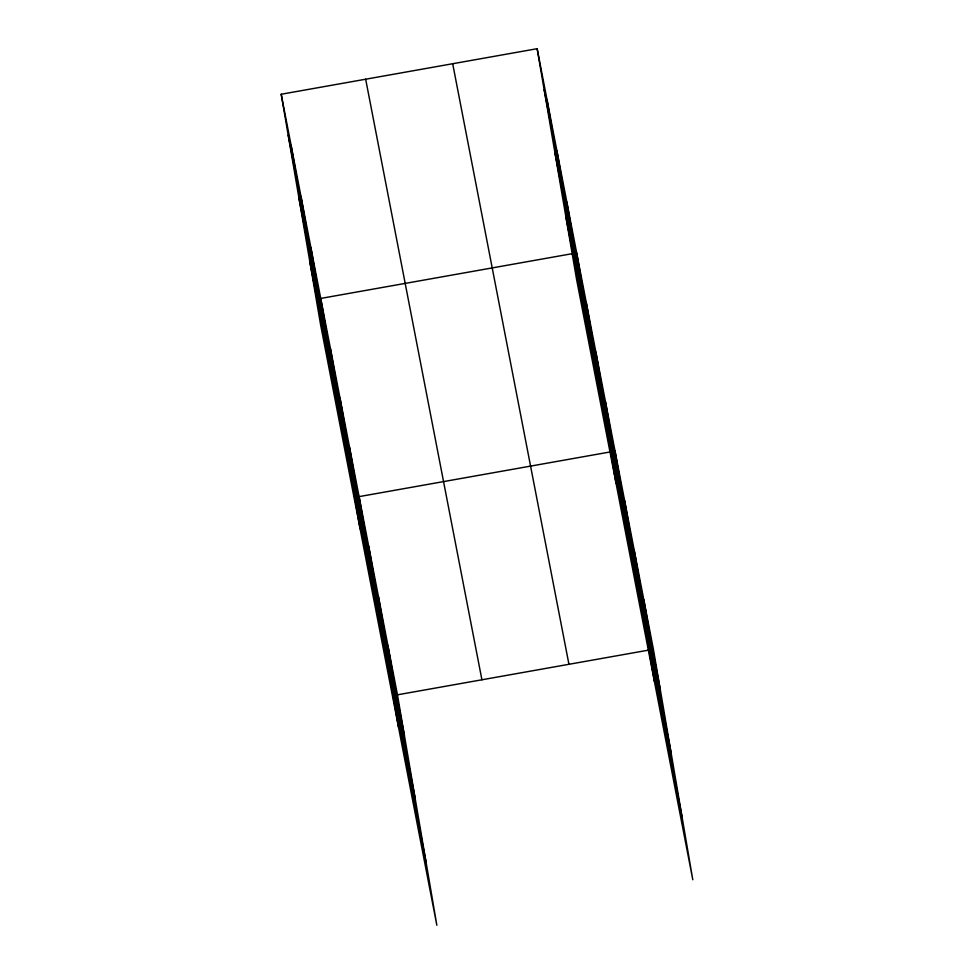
<?xml version="1.0" encoding="UTF-8"?>
<svg xmlns="http://www.w3.org/2000/svg" width="974" height="974" viewBox="0 0 974 974"><rect width="100%" height="100%" fill="white"/><g stroke="black" fill="none" stroke-linecap="round" stroke-linejoin="round"><path stroke-width="1.46" d="M281.206 94.247L397.453 694.815L436.851 925.3L320.604 324.732L281.206 94.247L537.149 48.7L653.396 649.268L692.794 879.753L576.547 279.185L537.149 48.7M572.225 253.678L320.726 298.434L360.124 528.931M610.588 451.875L359.089 496.63L398.488 727.115M397.453 694.815L648.952 650.06M544.137 89.571L660.384 690.14M554.827 152.151L671.074 752.707M565.845 216.618L682.092 817.186M452.691 63.736L568.938 664.292M365.664 79.211L481.911 679.779M288.194 135.118L404.441 735.687M298.884 197.685L415.143 798.254M309.915 262.164L426.162 862.733M643.802 599.716L650.79 640.588M634.208 550.176L641.196 591.048M624.626 500.624L631.615 541.495M615.032 451.084L654.431 681.569M605.438 401.532L612.427 442.403M595.857 351.991L602.833 392.863M586.263 302.439L593.251 343.311M576.669 252.887L616.067 483.384M566.795 201.849L573.771 242.721M556.909 150.8L563.897 191.671M547.023 99.75L554.011 140.621M387.859 645.263L394.847 686.134M378.277 595.723L385.266 636.594M368.683 546.171L375.672 587.042M349.508 447.078L356.484 487.95M339.914 397.526L346.902 438.397M330.32 347.986L337.308 388.857M310.852 247.396L317.841 288.267M300.966 196.346L307.954 237.218M291.092 145.296L298.081 186.168"/></g></svg>
